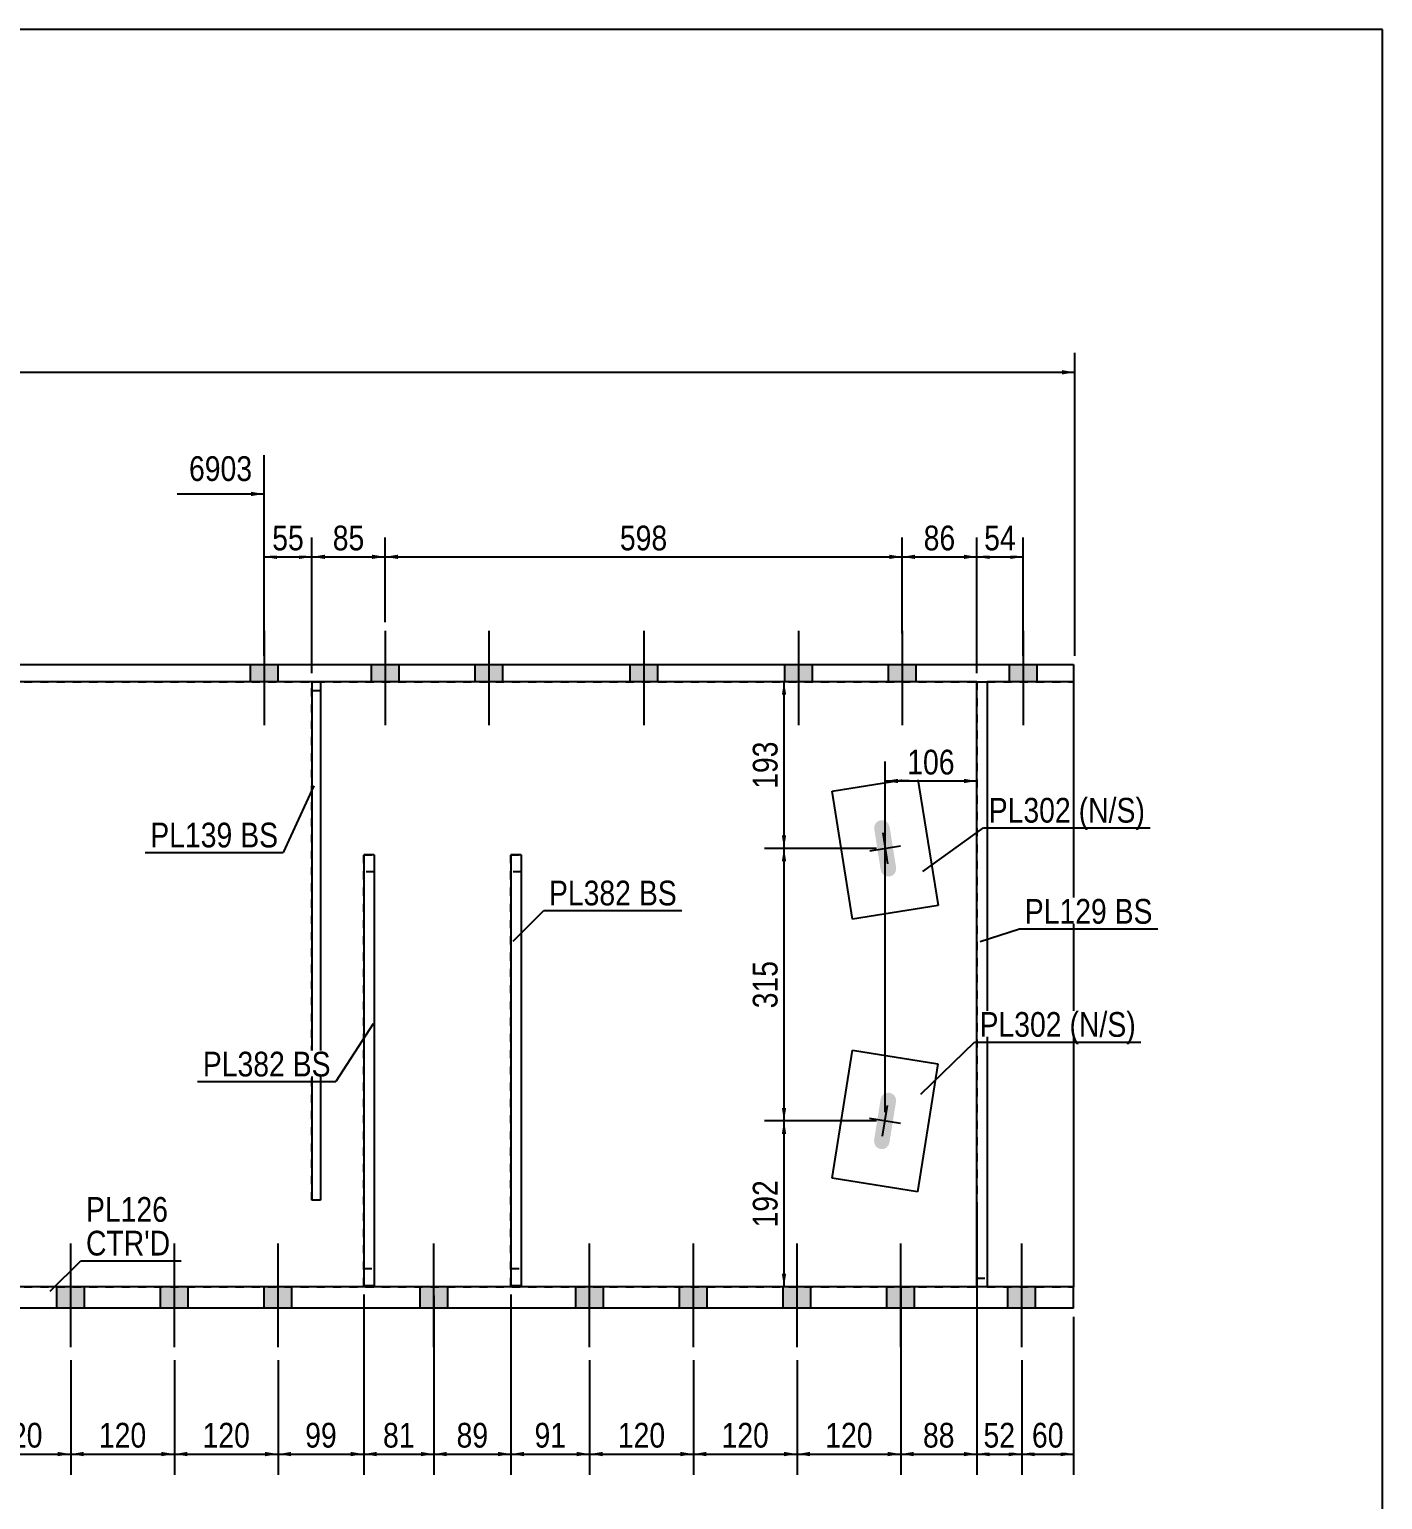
# Model space of a CAD drawing. Header units: millimetres. Extents: x -346 to 66, y -142 to 146.
# Drawn here: x -90.2 to 66.3, y -24.6 to 145.5 of the extents above; entities that cross this region are included whole.
import ezdxf

# ---------------------------------------------------------------- set-up
doc = ezdxf.new("R2010")
doc.units = ezdxf.units.MM
doc.linetypes.add('DXK_LINE_DOT1', pattern=[1.8814, 0.9407, -0.9407])
doc.styles.add('Arial Narrow', font='ARIALN.TTF', dxfattribs={"height": 0.2})

# ---------------------------------------------------------------- blocks, each defined once
blk = doc.blocks.new('Unknown-622253634-1209')
at = {"color": 5, "linetype": 'Continuous'}
for p, q in [((66.33, 145.51), (-343.67, 145.51)), ((66.33, -141.49), (66.33, 145.51))]:
    blk.add_line(p, q, dxfattribs=at)
blk = doc.blocks.new('Bolt-622253634-1263 - 1230')
at = {"linetype": 'Continuous'}
for points in [[(-109.87, 0), (-113.07, 0), (-113.07, -2.5), (-109.87, -2.5)], [(-109.87, 0), (-113.07, 0), (-113.07, -2.5), (-109.87, -2.5)], [(-109.87, 0), (-113.07, 0), (-113.07, -2.5), (-109.87, -2.5)], [(-109.87, 0), (-113.07, 0), (-113.07, -2.5), (-109.87, -2.5)], [(-95.87, 0), (-99.07, 0), (-99.07, -2.5), (-95.87, -2.5)], [(-95.87, 0), (-99.07, 0), (-99.07, -2.5), (-95.87, -2.5)], [(-95.87, 0), (-99.07, 0), (-99.07, -2.5), (-95.87, -2.5)], [(-95.87, 0), (-99.07, 0), (-99.07, -2.5), (-95.87, -2.5)], [(-83.87, 0), (-87.07, 0), (-87.07, -2.5), (-83.87, -2.5)], [(-83.87, 0), (-87.07, 0), (-87.07, -2.5), (-83.87, -2.5)], [(-83.87, 0), (-87.07, 0), (-87.07, -2.5), (-83.87, -2.5)], [(-83.87, 0), (-87.07, 0), (-87.07, -2.5), (-83.87, -2.5)], [(-71.87, 0), (-75.07, 0), (-75.07, -2.5), (-71.87, -2.5)], [(-71.87, 0), (-75.07, 0), (-75.07, -2.5), (-71.87, -2.5)], [(-71.87, 0), (-75.07, 0), (-75.07, -2.5), (-71.87, -2.5)], [(-71.87, 0), (-75.07, 0), (-75.07, -2.5), (-71.87, -2.5)], [(-59.87, 0), (-63.07, 0), (-63.07, -2.5), (-59.87, -2.5)], [(-59.87, 0), (-63.07, 0), (-63.07, -2.5), (-59.87, -2.5)], [(-59.87, 0), (-63.07, 0), (-63.07, -2.5), (-59.87, -2.5)], [(-59.87, 0), (-63.07, 0), (-63.07, -2.5), (-59.87, -2.5)], [(-41.84, 0), (-45.04, 0), (-45.04, -2.5), (-41.84, -2.5)], [(-41.84, 0), (-45.04, 0), (-45.04, -2.5), (-41.84, -2.5)], [(-41.84, 0), (-45.04, 0), (-45.04, -2.5), (-41.84, -2.5)], [(-41.84, 0), (-45.04, 0), (-45.04, -2.5), (-41.84, -2.5)], [(-23.82, 0), (-27.02, 0), (-27.02, -2.5), (-23.82, -2.5)], [(-23.82, 0), (-27.02, 0), (-27.02, -2.5), (-23.82, -2.5)], [(-23.82, 0), (-27.02, 0), (-27.02, -2.5), (-23.82, -2.5)], [(-23.82, 0), (-27.02, 0), (-27.02, -2.5), (-23.82, -2.5)], [(-11.82, 0), (-15.02, 0), (-15.02, -2.5), (-11.82, -2.5)], [(-11.82, 0), (-15.02, 0), (-15.02, -2.5), (-11.82, -2.5)], [(-11.82, 0), (-15.02, 0), (-15.02, -2.5), (-11.82, -2.5)], [(-11.82, 0), (-15.02, 0), (-15.02, -2.5), (-11.82, -2.5)], [(0.18, 0), (-3.02, 0), (-3.02, -2.5), (0.18, -2.5)], [(0.18, 0), (-3.02, 0), (-3.02, -2.5), (0.18, -2.5)], [(0.18, 0), (-3.02, 0), (-3.02, -2.5), (0.18, -2.5)], [(0.18, 0), (-3.02, 0), (-3.02, -2.5), (0.18, -2.5)], [(12.18, 0), (8.98, 0), (8.98, -2.5), (12.18, -2.5)], [(12.18, 0), (8.98, 0), (8.98, -2.5), (12.18, -2.5)], [(12.18, 0), (8.98, 0), (8.98, -2.5), (12.18, -2.5)], [(12.18, 0), (8.98, 0), (8.98, -2.5), (12.18, -2.5)], [(26.18, 0), (22.98, 0), (22.98, -2.5), (26.18, -2.5)], [(26.18, 0), (22.98, 0), (22.98, -2.5), (26.18, -2.5)], [(26.18, 0), (22.98, 0), (22.98, -2.5), (26.18, -2.5)], [(26.18, 0), (22.98, 0), (22.98, -2.5), (26.18, -2.5)]]:
    blk.add_hatch(color=3, dxfattribs=at).paths.add_polyline_path(points)
at = {"color": 3, "linetype": 'Continuous'}
for p, q in [((-111.47, -6.98), (-111.47, 5)), ((-111.47, -6.98), (-111.47, 5)), ((-111.47, -6.98), (-111.47, 5)), ((-111.47, -6.98), (-111.47, 5)), ((-97.47, -6.98), (-97.47, 5)), ((-97.47, -6.98), (-97.47, 5)), ((-97.47, -6.98), (-97.47, 5)), ((-97.47, -6.98), (-97.47, 5)), ((-85.47, -6.98), (-85.47, 5)), ((-85.47, -6.98), (-85.47, 5)), ((-85.47, -6.98), (-85.47, 5)), ((-85.47, -6.98), (-85.47, 5)), ((-73.47, -6.98), (-73.47, 5)), ((-73.47, -6.98), (-73.47, 5)), ((-73.47, -6.98), (-73.47, 5)), ((-73.47, -6.98), (-73.47, 5)), ((-61.47, -6.98), (-61.47, 5)), ((-61.47, -6.98), (-61.47, 5)), ((-61.47, -6.98), (-61.47, 5)), ((-61.47, -6.98), (-61.47, 5)), ((-43.44, -6.98), (-43.44, 5)), ((-43.44, -6.98), (-43.44, 5)), ((-43.44, -6.98), (-43.44, 5)), ((-43.44, -6.98), (-43.44, 5)), ((-25.42, -6.98), (-25.42, 5)), ((-25.42, -6.98), (-25.42, 5)), ((-25.42, -6.98), (-25.42, 5)), ((-25.42, -6.98), (-25.42, 5)), ((-13.42, -6.98), (-13.42, 5)), ((-13.42, -6.98), (-13.42, 5)), ((-13.42, -6.98), (-13.42, 5)), ((-13.42, -6.98), (-13.42, 5)), ((-1.42, -6.98), (-1.42, 5)), ((-1.42, -6.98), (-1.42, 5)), ((-1.42, -6.98), (-1.42, 5)), ((-1.42, -6.98), (-1.42, 5)), ((10.58, -6.98), (10.58, 5)), ((10.58, -6.98), (10.58, 5)), ((10.58, -6.98), (10.58, 5)), ((10.58, -6.98), (10.58, 5)), ((24.58, -6.98), (24.58, 5)), ((24.58, -6.98), (24.58, 5)), ((24.58, -6.98), (24.58, 5)), ((24.58, -6.98), (24.58, 5)), ((-113.07, -2.5), (-113.07, 0)), ((-113.07, -2.5), (-113.07, 0)), ((-113.07, -2.5), (-113.07, 0)), ((-113.07, -2.5), (-113.07, 0)), ((-109.87, -2.5), (-109.87, 0)), ((-109.87, -2.5), (-109.87, 0)), ((-109.87, -2.5), (-109.87, 0)), ((-109.87, -2.5), (-109.87, 0)), ((-99.07, -2.5), (-99.07, 0)), ((-99.07, -2.5), (-99.07, 0)), ((-99.07, -2.5), (-99.07, 0)), ((-99.07, -2.5), (-99.07, 0)), ((-95.87, -2.5), (-95.87, 0)), ((-95.87, -2.5), (-95.87, 0)), ((-95.87, -2.5), (-95.87, 0)), ((-95.87, -2.5), (-95.87, 0)), ((-87.07, -2.5), (-87.07, 0)), ((-87.07, -2.5), (-87.07, 0)), ((-87.07, -2.5), (-87.07, 0)), ((-87.07, -2.5), (-87.07, 0)), ((-83.87, -2.5), (-83.87, 0)), ((-83.87, -2.5), (-83.87, 0)), ((-83.87, -2.5), (-83.87, 0)), ((-83.87, -2.5), (-83.87, 0)), ((-75.07, -2.5), (-75.07, 0)), ((-75.07, -2.5), (-75.07, 0)), ((-75.07, -2.5), (-75.07, 0)), ((-75.07, -2.5), (-75.07, 0)), ((-71.87, -2.5), (-71.87, 0)), ((-71.87, -2.5), (-71.87, 0)), ((-71.87, -2.5), (-71.87, 0)), ((-71.87, -2.5), (-71.87, 0)), ((-63.07, -2.5), (-63.07, 0)), ((-63.07, -2.5), (-63.07, 0)), ((-63.07, -2.5), (-63.07, 0)), ((-63.07, -2.5), (-63.07, 0)), ((-59.87, -2.5), (-59.87, 0)), ((-59.87, -2.5), (-59.87, 0)), ((-59.87, -2.5), (-59.87, 0)), ((-59.87, -2.5), (-59.87, 0)), ((-45.04, -2.5), (-45.04, 0)), ((-45.04, -2.5), (-45.04, 0)), ((-45.04, -2.5), (-45.04, 0)), ((-45.04, -2.5), (-45.04, 0)), ((-41.84, -2.5), (-41.84, 0)), ((-41.84, -2.5), (-41.84, 0)), ((-41.84, -2.5), (-41.84, 0)), ((-41.84, -2.5), (-41.84, 0)), ((-27.02, -2.5), (-27.02, 0)), ((-27.02, -2.5), (-27.02, 0)), ((-27.02, -2.5), (-27.02, 0)), ((-27.02, -2.5), (-27.02, 0)), ((-23.82, -2.5), (-23.82, 0)), ((-23.82, -2.5), (-23.82, 0)), ((-23.82, -2.5), (-23.82, 0)), ((-23.82, -2.5), (-23.82, 0)), ((-15.02, -2.5), (-15.02, 0)), ((-15.02, -2.5), (-15.02, 0)), ((-15.02, -2.5), (-15.02, 0)), ((-15.02, -2.5), (-15.02, 0)), ((-11.82, -2.5), (-11.82, 0)), ((-11.82, -2.5), (-11.82, 0)), ((-11.82, -2.5), (-11.82, 0)), ((-11.82, -2.5), (-11.82, 0)), ((-3.02, -2.5), (-3.02, 0)), ((-3.02, -2.5), (-3.02, 0)), ((-3.02, -2.5), (-3.02, 0)), ((-3.02, -2.5), (-3.02, 0)), ((0.18, -2.5), (0.18, 0)), ((0.18, -2.5), (0.18, 0)), ((0.18, -2.5), (0.18, 0)), ((0.18, -2.5), (0.18, 0)), ((8.98, -2.5), (8.98, 0)), ((8.98, -2.5), (8.98, 0)), ((8.98, -2.5), (8.98, 0)), ((8.98, -2.5), (8.98, 0)), ((12.18, -2.5), (12.18, 0)), ((12.18, -2.5), (12.18, 0)), ((12.18, -2.5), (12.18, 0)), ((12.18, -2.5), (12.18, 0)), ((22.98, -2.5), (22.98, 0)), ((22.98, -2.5), (22.98, 0)), ((22.98, -2.5), (22.98, 0)), ((22.98, -2.5), (22.98, 0)), ((26.18, -2.5), (26.18, 0)), ((26.18, -2.5), (26.18, 0)), ((26.18, -2.5), (26.18, 0)), ((26.18, -2.5), (26.18, 0))]:
    blk.add_line(p, q, dxfattribs=at)
blk = doc.blocks.new('Part-622253634-1255 - 1230')
at = {"color": 2, "linetype": 'Continuous'}
for p, q in [((2.66, 57.35), (12.53, 58.92)), ((12.53, 58.92), (14.89, 44.11)), ((5.01, 42.54), (2.66, 57.35)), ((14.89, 44.11), (5.01, 42.54))]:
    blk.add_line(p, q, dxfattribs=at)
blk = doc.blocks.new('Bolt-622253634-1264 - 1230')
at = {"linetype": 'Continuous'}
blk.add_hatch(color=3, dxfattribs=at).paths.add_polyline_path([(8.62, 47.63), (8.94, 47.49), (9.29, 47.47), (9.62, 47.59), (9.88, 47.83), (10.03, 48.15), (10.04, 48.5), (9.29, 53.24), (9.16, 53.57), (8.93, 53.83), (8.61, 53.98), (8.26, 53.99), (7.93, 53.87), (7.67, 53.63), (7.52, 53.31), (7.51, 52.96), (8.26, 48.22), (8.38, 47.89)])
at = {"color": 3, "linetype": 'Continuous'}
for p, q in [((8.49, 52.51), (9.06, 48.95)), ((7, 50.45), (10.55, 51.01))]:
    blk.add_line(p, q, dxfattribs=at)
blk = doc.blocks.new('Part-622253634-5383 - 1230')
at = {"color": 7, "linetype": 'DXK_LINE_DOT1'}
for p, q in [((-51.56, 0.1), (-51.56, 50)), ((-51.56, 50), (-50.36, 50)), ((-50.36, 50), (-50.36, 0.1)), ((-50.36, 48), (-51.56, 48)), ((-51.56, 2.1), (-50.36, 2.1)), ((-50.36, 0.1), (-51.56, 0.1))]:
    blk.add_line(p, q, dxfattribs=at)
blk = doc.blocks.new('Part-622253634-1260 - 1230')
at = {"color": 2, "linetype": 'Continuous'}
for p, q in [((2.64, 12.56), (5, 27.38)), ((5, 27.38), (14.88, 25.81)), ((14.88, 25.81), (12.52, 10.99)), ((12.52, 10.99), (2.64, 12.56))]:
    blk.add_line(p, q, dxfattribs=at)
blk = doc.blocks.new('Bolt-622253634-1265 - 1230')
at = {"linetype": 'Continuous'}
blk.add_hatch(color=3, dxfattribs=at).paths.add_polyline_path([(9.87, 22.09), (9.61, 22.32), (9.28, 22.45), (8.93, 22.43), (8.61, 22.29), (8.37, 22.03), (8.25, 21.7), (7.49, 16.96), (7.51, 16.61), (7.66, 16.29), (7.91, 16.05), (8.24, 15.93), (8.59, 15.94), (8.91, 16.09), (9.15, 16.35), (9.27, 16.68), (10.03, 21.42), (10.01, 21.77)])
at = {"color": 3, "linetype": 'Continuous'}
for p, q in [((8.48, 17.41), (9.04, 20.96)), ((10.54, 18.9), (6.98, 19.47))]:
    blk.add_line(p, q, dxfattribs=at)
blk = doc.blocks.new('Part-622253634-1526 - 1230')
at = {"color": 2, "linetype": 'Continuous'}
for p, q in [((30.58, 0), (-117.48, 0)), ((-117.48, -2.5), (-117.48, 0)), ((30.58, -2.5), (30.58, 0)), ((30.58, -2.5), (-117.48, -2.5))]:
    blk.add_line(p, q, dxfattribs=at)
blk = doc.blocks.new('Part-622253634-5387 - 1230')
at = {"color": 7, "linetype": 'DXK_LINE_DOT1'}
for p, q in [((-34.53, 0.1), (-34.53, 50)), ((-34.53, 50), (-33.33, 50)), ((-33.33, 50), (-33.33, 0.1)), ((-33.33, 48), (-34.53, 48)), ((-34.53, 2.1), (-33.33, 2.1)), ((-33.33, 0.1), (-34.53, 0.1))]:
    blk.add_line(p, q, dxfattribs=at)
blk = doc.blocks.new('Part-622253634-1390 - 1230')
at = {"color": 2, "linetype": 'Continuous'}
for p, q in [((-57.56, 70), (-57.56, 10)), ((-57.56, 70), (-56.56, 70)), ((-56.56, 70), (-56.56, 10)), ((-56.56, 10), (-57.56, 10))]:
    blk.add_line(p, q, dxfattribs=at)
at = {"color": 7, "linetype": 'DXK_LINE_DOT1'}
blk.add_line((-57.56, 69), (-56.56, 69), dxfattribs=at)
blk = doc.blocks.new('Part-622253634-1413 - 1230')
at = {"color": 7, "linetype": 'DXK_LINE_DOT1'}
for p, q in [((-57.56, 10), (-57.56, 70)), ((-57.56, 70), (-56.56, 70)), ((-56.56, 70), (-56.56, 10)), ((-56.56, 10), (-57.56, 10))]:
    blk.add_line(p, q, dxfattribs=at)
blk = doc.blocks.new('Part-622253634-5385 - 1230')
at = {"color": 2, "linetype": 'Continuous'}
for p, q in [((-51.56, 50), (-51.56, 0.1)), ((-50.36, 50), (-51.56, 50)), ((-50.36, 50), (-50.36, 0.1)), ((-50.36, 0.1), (-51.56, 0.1))]:
    blk.add_line(p, q, dxfattribs=at)
blk = doc.blocks.new('Part-622253634-1470 - 1230')
at = {"color": 7, "linetype": 'DXK_LINE_DOT1'}
for p, q in [((19.38, 70), (19.38, 0)), ((19.38, 70), (20.58, 70)), ((20.58, 70), (20.58, 0)), ((19.38, 1), (20.58, 1)), ((20.58, 0), (19.38, 0))]:
    blk.add_line(p, q, dxfattribs=at)
blk = doc.blocks.new('Part-622253634-1497 - 1230')
at = {"color": 2, "linetype": 'Continuous'}
for p, q in [((19.38, 0), (19.38, 70)), ((19.38, 70), (20.58, 70)), ((20.58, 70), (20.58, 0)), ((20.58, 0), (19.38, 0))]:
    blk.add_line(p, q, dxfattribs=at)
blk = doc.blocks.new('Part-622253634-5389 - 1230')
at = {"color": 2, "linetype": 'Continuous'}
for p, q in [((-34.53, 50), (-34.53, 0.1)), ((-33.33, 50), (-34.53, 50)), ((-33.33, 50), (-33.33, 0.1)), ((-33.33, 0.1), (-34.53, 0.1))]:
    blk.add_line(p, q, dxfattribs=at)
blk = doc.blocks.new('Part-622253634-1592 - 1230')
at = {"color": 2, "linetype": 'Continuous'}
for p, q in [((-154.4, 70), (-154.4, 0)), ((30.58, 70), (30.58, 0))]:
    blk.add_line(p, q, dxfattribs=at)
at = {"color": 7, "linetype": 'DXK_LINE_DOT1'}
for p, q in [((-154.4, 70), (-103.34, 70)), ((-102.14, 70), (19.38, 70)), ((20.58, 70), (30.58, 70)), ((-154.4, 0), (-103.34, 0)), ((-102.14, 0), (19.38, 0)), ((20.58, 0), (30.58, 0))]:
    blk.add_line(p, q, dxfattribs=at)
blk = doc.blocks.new('Part-622253634-1614 - 1230')
at = {"color": 2, "linetype": 'Continuous'}
for p, q in [((-184.4, 72), (-184.4, 70)), ((-184.4, 72), (30.58, 72)), ((30.58, 72), (30.58, 70)), ((-103.34, 70), (-184.4, 70)), ((19.38, 70), (-102.14, 70)), ((30.58, 70), (20.58, 70))]:
    blk.add_line(p, q, dxfattribs=at)
blk = doc.blocks.new('Bolt-622253634-5391 - 1230')
at = {"linetype": 'Continuous'}
for points in [[(-61.49, 72), (-64.69, 72), (-64.69, 70), (-61.49, 70)], [(-61.49, 72), (-64.69, 72), (-64.69, 70), (-61.49, 70)], [(-47.49, 72), (-50.69, 72), (-50.69, 70), (-47.49, 70)], [(-47.49, 72), (-50.69, 72), (-50.69, 70), (-47.49, 70)], [(-35.49, 72), (-38.69, 72), (-38.69, 70), (-35.49, 70)], [(-35.49, 72), (-38.69, 72), (-38.69, 70), (-35.49, 70)], [(-17.57, 72), (-20.77, 72), (-20.77, 70), (-17.57, 70)], [(-17.57, 72), (-20.77, 72), (-20.77, 70), (-17.57, 70)], [(0.34, 72), (-2.86, 72), (-2.86, 70), (0.34, 70)], [(0.34, 72), (-2.86, 72), (-2.86, 70), (0.34, 70)], [(12.34, 72), (9.14, 72), (9.14, 70), (12.34, 70)], [(12.34, 72), (9.14, 72), (9.14, 70), (12.34, 70)], [(26.34, 72), (23.14, 72), (23.14, 70), (26.34, 70)], [(26.34, 72), (23.14, 72), (23.14, 70), (26.34, 70)]]:
    blk.add_hatch(color=3, dxfattribs=at).paths.add_polyline_path(points)
at = {"color": 3, "linetype": 'Continuous'}
for p, q in [((-63.09, 75.9), (-63.09, 65)), ((-63.09, 75.9), (-63.09, 65)), ((-49.09, 75.9), (-49.09, 65)), ((-49.09, 75.9), (-49.09, 65)), ((-37.09, 75.9), (-37.09, 65)), ((-37.09, 75.9), (-37.09, 65)), ((-19.17, 75.9), (-19.17, 65)), ((-19.17, 75.9), (-19.17, 65)), ((-1.26, 75.9), (-1.26, 65)), ((-1.26, 75.9), (-1.26, 65)), ((10.74, 75.9), (10.74, 65)), ((10.74, 75.9), (10.74, 65)), ((24.74, 75.9), (24.74, 65)), ((24.74, 75.9), (24.74, 65)), ((-64.69, 72), (-64.69, 70)), ((-64.69, 72), (-64.69, 70)), ((-61.49, 72), (-61.49, 70)), ((-61.49, 72), (-61.49, 70)), ((-50.69, 72), (-50.69, 70)), ((-50.69, 72), (-50.69, 70)), ((-47.49, 72), (-47.49, 70)), ((-47.49, 72), (-47.49, 70)), ((-38.69, 72), (-38.69, 70)), ((-38.69, 72), (-38.69, 70)), ((-35.49, 72), (-35.49, 70)), ((-35.49, 72), (-35.49, 70)), ((-20.77, 72), (-20.77, 70)), ((-20.77, 72), (-20.77, 70)), ((-17.57, 72), (-17.57, 70)), ((-17.57, 72), (-17.57, 70)), ((-2.86, 72), (-2.86, 70)), ((-2.86, 72), (-2.86, 70)), ((0.34, 72), (0.34, 70)), ((0.34, 72), (0.34, 70)), ((9.14, 72), (9.14, 70)), ((9.14, 72), (9.14, 70)), ((12.34, 72), (12.34, 70)), ((12.34, 72), (12.34, 70)), ((23.14, 72), (23.14, 70)), ((23.14, 72), (23.14, 70)), ((26.34, 72), (26.34, 70)), ((26.34, 72), (26.34, 70))]:
    blk.add_line(p, q, dxfattribs=at)
blk = doc.blocks.new('StraightDimension-622253634-1655 - 1230')
at = {"linetype": 'Continuous'}
for points in [[(10.26, 58.28), (8.76, 58.53), (10.26, 58.78)], [(17.88, 58.78), (19.38, 58.53), (17.88, 58.28)]]:
    blk.add_hatch(color=7, dxfattribs=at).paths.add_polyline_path(points)
at = {"color": 7, "linetype": 'Continuous'}
for p, q in [((8.76, 20.19), (8.76, 60.78)), ((19.38, 18.46), (19.38, 60.78)), ((8.76, 58.53), (19.38, 58.53))]:
    blk.add_line(p, q, dxfattribs=at)
at = {"color": 0}
blk.add_wipeout([(17.41, 58.68), (17.41, 62.88), (10.73, 62.88), (10.73, 58.68)], dxfattribs=at)
at = {"color": 3, "style": 'Arial Narrow'}
blk.add_text('106', height=2.863, dxfattribs=at).set_placement((11.33, 59.28))
blk = doc.blocks.new('StraightDimension-622253634-1720 - 1230')
at = {"linetype": 'Continuous'}
for points in [[(-3.18, 49.23), (-2.93, 50.73), (-2.68, 49.23)], [(-2.68, 20.69), (-2.93, 19.19), (-3.18, 20.69)]]:
    blk.add_hatch(color=7, dxfattribs=at).paths.add_polyline_path(points)
at = {"color": 7, "linetype": 'Continuous'}
for p, q in [((7.77, 50.73), (-5.18, 50.73)), ((-2.93, 19.19), (-2.93, 50.73)), ((7.76, 19.19), (-5.18, 19.19))]:
    blk.add_line(p, q, dxfattribs=at)
at = {"color": 0}
blk.add_wipeout([(-3.08, 38.3), (-7.28, 38.3), (-7.28, 31.62), (-3.08, 31.62)], dxfattribs=at)
at = {"color": 3, "style": 'Arial Narrow'}
blk.add_text('315', height=2.863, rotation=90.0002, dxfattribs=at).set_placement((-3.68, 32.22))
blk = doc.blocks.new('StraightDimension-622253634-1697 - 1230')
at = {"linetype": 'Continuous'}
for points in [[(-3.18, 17.69), (-2.93, 19.19), (-2.68, 17.69)], [(-2.68, 1.5), (-2.93, 0), (-3.18, 1.5)]]:
    blk.add_hatch(color=7, dxfattribs=at).paths.add_polyline_path(points)
at = {"color": 7, "linetype": 'Continuous'}
for p, q in [((7.76, 19.19), (-5.18, 19.19)), ((-2.93, 0), (-2.93, 19.19)), ((9.33, 0), (-5.18, 0))]:
    blk.add_line(p, q, dxfattribs=at)
at = {"color": 0}
blk.add_wipeout([(-3.08, 12.94), (-7.28, 12.94), (-7.28, 6.25), (-3.08, 6.25)], dxfattribs=at)
at = {"color": 3, "style": 'Arial Narrow'}
blk.add_text('192', height=2.863, rotation=90.0002, dxfattribs=at).set_placement((-3.68, 6.85))
blk = doc.blocks.new('StraightDimension-622253634-5892 - 1230')
at = {"linetype": 'Continuous'}
for points in [[(-56.06, 84.22), (-57.56, 84.47), (-56.06, 84.72)], [(-50.59, 84.72), (-49.09, 84.47), (-50.59, 84.22)]]:
    blk.add_hatch(color=7, dxfattribs=at).paths.add_polyline_path(points)
at = {"color": 7, "linetype": 'Continuous'}
for p, q in [((-57.56, 71), (-57.56, 86.72)), ((-49.09, 76.9), (-49.09, 86.72)), ((-57.56, 84.47), (-49.09, 84.47))]:
    blk.add_line(p, q, dxfattribs=at)
at = {"color": 0}
blk.add_wipeout([(-50.9, 84.62), (-50.9, 88.82), (-55.75, 88.82), (-55.75, 84.62)], dxfattribs=at)
at = {"color": 3, "style": 'Arial Narrow'}
blk.add_text('85', height=2.863, dxfattribs=at).set_placement((-55.15, 85.22))
blk = doc.blocks.new('StraightDimension-622253634-1747 - 1230')
at = {"linetype": 'Continuous'}
for points in [[(-3.18, 68.5), (-2.93, 70), (-2.68, 68.5)], [(-2.68, 52.23), (-2.93, 50.73), (-3.18, 52.23)]]:
    blk.add_hatch(color=7, dxfattribs=at).paths.add_polyline_path(points)
at = {"color": 7, "linetype": 'Continuous'}
for p, q in [((-3.47, 70), (-5.18, 70)), ((-2.93, 50.73), (-2.93, 70)), ((7.77, 50.73), (-5.18, 50.73))]:
    blk.add_line(p, q, dxfattribs=at)
at = {"color": 0}
blk.add_wipeout([(-3.08, 63.71), (-7.28, 63.71), (-7.28, 57.02), (-3.08, 57.02)], dxfattribs=at)
at = {"color": 3, "style": 'Arial Narrow'}
blk.add_text('193', height=2.863, rotation=90.0002, dxfattribs=at).set_placement((-3.68, 57.62))
blk = doc.blocks.new('StraightDimension-622253634-1864 - 1230')
at = {"linetype": 'Continuous'}
blk.add_hatch(color=7, dxfattribs=at).paths.add_polyline_path([(29.24, 106.08), (30.74, 105.83), (29.24, 105.58)])
at = {"color": 7, "linetype": 'Continuous'}
for p, q in [((30.74, 73), (30.74, 108.08)), ((-301.5, 105.83), (30.74, 105.83))]:
    blk.add_line(p, q, dxfattribs=at)
blk = doc.blocks.new('StraightDimension-622253634-5889 - 1230')
at = {"linetype": 'Continuous'}
for points in [[(20.88, 84.22), (19.38, 84.47), (20.88, 84.72)], [(23.24, 84.72), (24.74, 84.47), (23.24, 84.22)]]:
    blk.add_hatch(color=7, dxfattribs=at).paths.add_polyline_path(points)
at = {"color": 7, "linetype": 'Continuous'}
for p, q in [((19.38, 71), (19.38, 86.72)), ((24.74, 73), (24.74, 86.72)), ((19.38, 84.47), (24.74, 84.47))]:
    blk.add_line(p, q, dxfattribs=at)
at = {"color": 0}
blk.add_wipeout([(24.49, 84.62), (24.49, 88.82), (19.63, 88.82), (19.63, 84.62)], dxfattribs=at)
at = {"color": 3, "style": 'Arial Narrow'}
blk.add_text('54', height=2.863, dxfattribs=at).set_placement((20.23, 85.22))
blk = doc.blocks.new('StraightDimension-622253634-5890 - 1230')
at = {"linetype": 'Continuous'}
for points in [[(12.24, 84.22), (10.74, 84.47), (12.24, 84.72)], [(17.88, 84.72), (19.38, 84.47), (17.88, 84.22)]]:
    blk.add_hatch(color=7, dxfattribs=at).paths.add_polyline_path(points)
at = {"color": 7, "linetype": 'Continuous'}
for p, q in [((10.74, 75.6), (10.74, 86.72)), ((19.38, 71), (19.38, 86.72)), ((10.74, 84.47), (19.38, 84.47))]:
    blk.add_line(p, q, dxfattribs=at)
at = {"color": 0}
blk.add_wipeout([(17.49, 84.62), (17.49, 88.82), (12.63, 88.82), (12.63, 84.62)], dxfattribs=at)
at = {"color": 3, "style": 'Arial Narrow'}
blk.add_text('86', height=2.863, dxfattribs=at).set_placement((13.23, 85.22))
blk = doc.blocks.new('StraightDimension-622253634-5891 - 1230')
at = {"linetype": 'Continuous'}
for points in [[(-47.59, 84.22), (-49.09, 84.47), (-47.59, 84.72)], [(9.24, 84.72), (10.74, 84.47), (9.24, 84.22)]]:
    blk.add_hatch(color=7, dxfattribs=at).paths.add_polyline_path(points)
at = {"color": 7, "linetype": 'Continuous'}
for p, q in [((-49.09, 76.9), (-49.09, 86.72)), ((10.74, 75.6), (10.74, 86.72)), ((-49.09, 84.47), (10.74, 84.47))]:
    blk.add_line(p, q, dxfattribs=at)
at = {"color": 0}
blk.add_wipeout([(-15.83, 84.62), (-15.83, 88.82), (-22.52, 88.82), (-22.52, 84.62)], dxfattribs=at)
at = {"color": 3, "style": 'Arial Narrow'}
blk.add_text('598', height=2.863, dxfattribs=at).set_placement((-21.92, 85.22))
blk = doc.blocks.new('StraightDimension-622253634-5893 - 1230')
at = {"linetype": 'Continuous'}
for points in [[(-61.59, 84.22), (-63.09, 84.47), (-61.59, 84.72)], [(-59.06, 84.72), (-57.56, 84.47), (-59.06, 84.22)]]:
    blk.add_hatch(color=7, dxfattribs=at).paths.add_polyline_path(points)
at = {"color": 7, "linetype": 'Continuous'}
for p, q in [((-63.09, 77.5), (-63.09, 86.72)), ((-57.56, 71), (-57.56, 86.72)), ((-63.09, 84.47), (-57.56, 84.47))]:
    blk.add_line(p, q, dxfattribs=at)
at = {"color": 0}
blk.add_wipeout([(-57.9, 84.62), (-57.9, 88.82), (-62.75, 88.82), (-62.75, 84.62)], dxfattribs=at)
at = {"color": 3, "style": 'Arial Narrow'}
blk.add_text('55', height=2.863, dxfattribs=at).set_placement((-62.15, 85.22))
blk = doc.blocks.new('StraightDimension-622253634-6793 - 1230')
at = {"linetype": 'Continuous'}
blk.add_hatch(color=7, dxfattribs=at).paths.add_polyline_path([(-64.59, 92), (-63.09, 91.75), (-64.59, 91.5)])
at = {"color": 7, "linetype": 'Continuous'}
for p, q in [((-63.09, 73), (-63.09, 96.25)), ((-73.15, 91.75), (-63.09, 91.75))]:
    blk.add_line(p, q, dxfattribs=at)
at = {"color": 0}
blk.add_wipeout([(-63.86, 92.65), (-63.86, 96.85), (-72.38, 96.85), (-72.38, 92.65)], dxfattribs=at)
at = {"color": 3, "style": 'Arial Narrow'}
blk.add_text('6903', height=2.863, dxfattribs=at).set_placement((-71.78, 93.25))
blk = doc.blocks.new('StraightDimension-622253634-8117 - 1230')
at = {"linetype": 'Continuous'}
for points in [[(26.08, -19.62), (24.58, -19.37), (26.08, -19.12)], [(29.08, -19.12), (30.58, -19.37), (29.08, -19.62)]]:
    blk.add_hatch(color=7, dxfattribs=at).paths.add_polyline_path(points)
at = {"color": 7, "linetype": 'Continuous'}
for p, q in [((30.58, -3.5), (30.58, -21.77)), ((24.58, -8.5), (24.58, -21.77)), ((24.58, -19.37), (30.58, -19.37))]:
    blk.add_line(p, q, dxfattribs=at)
at = {"color": 0}
blk.add_wipeout([(30.01, -19.22), (30.01, -15.02), (25.16, -15.02), (25.16, -19.22)], dxfattribs=at)
at = {"color": 3, "style": 'Arial Narrow'}
blk.add_text('60', height=2.863, dxfattribs=at).set_placement((25.76, -18.62))
blk = doc.blocks.new('StraightDimension-622253634-8118 - 1230')
at = {"linetype": 'Continuous'}
for points in [[(20.88, -19.62), (19.38, -19.37), (20.88, -19.12)], [(23.08, -19.12), (24.58, -19.37), (23.08, -19.62)]]:
    blk.add_hatch(color=7, dxfattribs=at).paths.add_polyline_path(points)
at = {"color": 7, "linetype": 'Continuous'}
for p, q in [((19.38, 9), (19.38, -21.77)), ((24.58, -8.5), (24.58, -21.77)), ((19.38, -19.37), (24.58, -19.37))]:
    blk.add_line(p, q, dxfattribs=at)
at = {"color": 0}
blk.add_wipeout([(24.41, -19.22), (24.41, -15.02), (19.55, -15.02), (19.55, -19.22)], dxfattribs=at)
at = {"color": 3, "style": 'Arial Narrow'}
blk.add_text('52', height=2.863, dxfattribs=at).set_placement((20.15, -18.62))
blk = doc.blocks.new('StraightDimension-622253634-8119 - 1230')
at = {"linetype": 'Continuous'}
for points in [[(12.08, -19.62), (10.58, -19.37), (12.08, -19.12)], [(17.88, -19.12), (19.38, -19.37), (17.88, -19.62)]]:
    blk.add_hatch(color=7, dxfattribs=at).paths.add_polyline_path(points)
at = {"color": 7, "linetype": 'Continuous'}
for p, q in [((19.38, 9), (19.38, -21.77)), ((10.58, 0.02), (10.58, -21.77)), ((10.58, -19.37), (19.38, -19.37))]:
    blk.add_line(p, q, dxfattribs=at)
at = {"color": 0}
blk.add_wipeout([(17.41, -19.22), (17.41, -15.02), (12.55, -15.02), (12.55, -19.22)], dxfattribs=at)
at = {"color": 3, "style": 'Arial Narrow'}
blk.add_text('88', height=2.863, dxfattribs=at).set_placement((13.15, -18.62))
blk = doc.blocks.new('StraightDimension-622253634-8120 - 1230')
at = {"linetype": 'Continuous'}
for points in [[(0.08, -19.62), (-1.42, -19.37), (0.08, -19.12)], [(9.08, -19.12), (10.58, -19.37), (9.08, -19.62)]]:
    blk.add_hatch(color=7, dxfattribs=at).paths.add_polyline_path(points)
at = {"color": 7, "linetype": 'Continuous'}
for p, q in [((10.58, 0.02), (10.58, -21.77)), ((-1.42, -8.5), (-1.42, -21.77)), ((-1.42, -19.37), (10.58, -19.37))]:
    blk.add_line(p, q, dxfattribs=at)
at = {"color": 0}
blk.add_wipeout([(7.93, -19.22), (7.93, -15.02), (1.24, -15.02), (1.24, -19.22)], dxfattribs=at)
at = {"color": 3, "style": 'Arial Narrow'}
blk.add_text('120', height=2.863, dxfattribs=at).set_placement((1.84, -18.62))
blk = doc.blocks.new('StraightDimension-622253634-8121 - 1230')
at = {"linetype": 'Continuous'}
for points in [[(-11.92, -19.62), (-13.42, -19.37), (-11.92, -19.12)], [(-2.92, -19.12), (-1.42, -19.37), (-2.92, -19.62)]]:
    blk.add_hatch(color=7, dxfattribs=at).paths.add_polyline_path(points)
at = {"color": 7, "linetype": 'Continuous'}
for p, q in [((-13.42, -8.5), (-13.42, -21.77)), ((-1.42, -8.5), (-1.42, -21.77)), ((-13.42, -19.37), (-1.42, -19.37))]:
    blk.add_line(p, q, dxfattribs=at)
at = {"color": 0}
blk.add_wipeout([(-4.07, -19.22), (-4.07, -15.02), (-10.76, -15.02), (-10.76, -19.22)], dxfattribs=at)
at = {"color": 3, "style": 'Arial Narrow'}
blk.add_text('120', height=2.863, dxfattribs=at).set_placement((-10.16, -18.62))
blk = doc.blocks.new('StraightDimension-622253634-8122 - 1230')
at = {"linetype": 'Continuous'}
for points in [[(-23.92, -19.62), (-25.42, -19.37), (-23.92, -19.12)], [(-14.92, -19.12), (-13.42, -19.37), (-14.92, -19.62)]]:
    blk.add_hatch(color=7, dxfattribs=at).paths.add_polyline_path(points)
at = {"color": 7, "linetype": 'Continuous'}
for p, q in [((-25.42, -8.5), (-25.42, -21.77)), ((-13.42, -8.5), (-13.42, -21.77)), ((-25.42, -19.37), (-13.42, -19.37))]:
    blk.add_line(p, q, dxfattribs=at)
at = {"color": 0}
blk.add_wipeout([(-16.07, -19.22), (-16.07, -15.02), (-22.76, -15.02), (-22.76, -19.22)], dxfattribs=at)
at = {"color": 3, "style": 'Arial Narrow'}
blk.add_text('120', height=2.863, dxfattribs=at).set_placement((-22.16, -18.62))
blk = doc.blocks.new('StraightDimension-622253634-8123 - 1230')
at = {"linetype": 'Continuous'}
for points in [[(-33.03, -19.62), (-34.53, -19.37), (-33.03, -19.12)], [(-26.92, -19.12), (-25.42, -19.37), (-26.92, -19.62)]]:
    blk.add_hatch(color=7, dxfattribs=at).paths.add_polyline_path(points)
at = {"color": 7, "linetype": 'Continuous'}
for p, q in [((-34.53, -0.9), (-34.53, -21.77)), ((-25.42, -8.5), (-25.42, -21.77)), ((-34.53, -19.37), (-25.42, -19.37))]:
    blk.add_line(p, q, dxfattribs=at)
at = {"color": 0}
blk.add_wipeout([(-27.55, -19.22), (-27.55, -15.02), (-32.4, -15.02), (-32.4, -19.22)], dxfattribs=at)
at = {"color": 3, "style": 'Arial Narrow'}
blk.add_text('91', height=2.863, dxfattribs=at).set_placement((-31.8, -18.62))
blk = doc.blocks.new('StraightDimension-622253634-8124 - 1230')
at = {"linetype": 'Continuous'}
for points in [[(-41.95, -19.62), (-43.45, -19.37), (-41.95, -19.12)], [(-36.03, -19.12), (-34.53, -19.37), (-36.03, -19.62)]]:
    blk.add_hatch(color=7, dxfattribs=at).paths.add_polyline_path(points)
at = {"color": 7, "linetype": 'Continuous'}
for p, q in [((-43.45, -1), (-43.45, -21.77)), ((-34.53, -0.9), (-34.53, -21.77)), ((-43.45, -19.37), (-34.53, -19.37))]:
    blk.add_line(p, q, dxfattribs=at)
at = {"color": 0}
blk.add_wipeout([(-36.56, -19.22), (-36.56, -15.02), (-41.42, -15.02), (-41.42, -19.22)], dxfattribs=at)
at = {"color": 3, "style": 'Arial Narrow'}
blk.add_text('89', height=2.863, dxfattribs=at).set_placement((-40.82, -18.62))
blk = doc.blocks.new('StraightDimension-622253634-8125 - 1230')
at = {"linetype": 'Continuous'}
for points in [[(-50.06, -19.62), (-51.56, -19.37), (-50.06, -19.12)], [(-44.95, -19.12), (-43.45, -19.37), (-44.95, -19.62)]]:
    blk.add_hatch(color=7, dxfattribs=at).paths.add_polyline_path(points)
at = {"color": 7, "linetype": 'Continuous'}
for p, q in [((-51.56, -0.9), (-51.56, -21.77)), ((-43.45, -1), (-43.45, -21.77)), ((-51.56, -19.37), (-43.45, -19.37))]:
    blk.add_line(p, q, dxfattribs=at)
at = {"color": 0}
blk.add_wipeout([(-45.08, -19.22), (-45.08, -15.02), (-49.93, -15.02), (-49.93, -19.22)], dxfattribs=at)
at = {"color": 3, "style": 'Arial Narrow'}
blk.add_text('81', height=2.863, dxfattribs=at).set_placement((-49.33, -18.62))
blk = doc.blocks.new('StraightDimension-622253634-8126 - 1230')
at = {"linetype": 'Continuous'}
for points in [[(-59.97, -19.62), (-61.47, -19.37), (-59.97, -19.12)], [(-53.06, -19.12), (-51.56, -19.37), (-53.06, -19.62)]]:
    blk.add_hatch(color=7, dxfattribs=at).paths.add_polyline_path(points)
at = {"color": 7, "linetype": 'Continuous'}
for p, q in [((-51.56, -0.9), (-51.56, -21.77)), ((-61.47, -8.5), (-61.47, -21.77)), ((-61.47, -19.37), (-51.56, -19.37))]:
    blk.add_line(p, q, dxfattribs=at)
at = {"color": 0}
blk.add_wipeout([(-54.09, -19.22), (-54.09, -15.02), (-58.94, -15.02), (-58.94, -19.22)], dxfattribs=at)
at = {"color": 3, "style": 'Arial Narrow'}
blk.add_text('99', height=2.863, dxfattribs=at).set_placement((-58.34, -18.62))
blk = doc.blocks.new('StraightDimension-622253634-8127 - 1230')
at = {"linetype": 'Continuous'}
for points in [[(-71.97, -19.62), (-73.47, -19.37), (-71.97, -19.12)], [(-62.97, -19.12), (-61.47, -19.37), (-62.97, -19.62)]]:
    blk.add_hatch(color=7, dxfattribs=at).paths.add_polyline_path(points)
at = {"color": 7, "linetype": 'Continuous'}
for p, q in [((-73.47, -8.5), (-73.47, -21.77)), ((-61.47, -8.5), (-61.47, -21.77)), ((-73.47, -19.37), (-61.47, -19.37))]:
    blk.add_line(p, q, dxfattribs=at)
at = {"color": 0}
blk.add_wipeout([(-64.13, -19.22), (-64.13, -15.02), (-70.81, -15.02), (-70.81, -19.22)], dxfattribs=at)
at = {"color": 3, "style": 'Arial Narrow'}
blk.add_text('120', height=2.863, dxfattribs=at).set_placement((-70.21, -18.62))
blk = doc.blocks.new('StraightDimension-622253634-8128 - 1230')
at = {"linetype": 'Continuous'}
for points in [[(-83.97, -19.62), (-85.47, -19.37), (-83.97, -19.12)], [(-74.97, -19.12), (-73.47, -19.37), (-74.97, -19.62)]]:
    blk.add_hatch(color=7, dxfattribs=at).paths.add_polyline_path(points)
at = {"color": 7, "linetype": 'Continuous'}
for p, q in [((-85.47, -8.5), (-85.47, -21.77)), ((-73.47, -8.5), (-73.47, -21.77)), ((-85.47, -19.37), (-73.47, -19.37))]:
    blk.add_line(p, q, dxfattribs=at)
at = {"color": 0}
blk.add_wipeout([(-76.13, -19.22), (-76.13, -15.02), (-82.81, -15.02), (-82.81, -19.22)], dxfattribs=at)
at = {"color": 3, "style": 'Arial Narrow'}
blk.add_text('120', height=2.863, dxfattribs=at).set_placement((-82.21, -18.62))
blk = doc.blocks.new('StraightDimension-622253634-8129 - 1230')
at = {"linetype": 'Continuous'}
for points in [[(-95.97, -19.62), (-97.47, -19.37), (-95.97, -19.12)], [(-86.97, -19.12), (-85.47, -19.37), (-86.97, -19.62)]]:
    blk.add_hatch(color=7, dxfattribs=at).paths.add_polyline_path(points)
at = {"color": 7, "linetype": 'Continuous'}
for p, q in [((-97.47, -1), (-97.47, -21.77)), ((-85.47, -8.5), (-85.47, -21.77)), ((-97.47, -19.37), (-85.47, -19.37))]:
    blk.add_line(p, q, dxfattribs=at)
at = {"color": 0}
blk.add_wipeout([(-88.13, -19.22), (-88.13, -15.02), (-94.81, -15.02), (-94.81, -19.22)], dxfattribs=at)
at = {"color": 3, "style": 'Arial Narrow'}
blk.add_text('120', height=2.863, dxfattribs=at).set_placement((-94.21, -18.62))
blk = doc.blocks.new('MarkSet-622253634-2211 - 1230')
at = {"color": 0}
for points in [[(34.43, 42.01), (34.43, 45.01), (24.93, 45.01), (24.93, 42.01)], [(39.71, 42.01), (39.71, 45.01), (35.33, 45.01), (35.33, 42.01)]]:
    blk.add_wipeout(points, dxfattribs=at)
for points in [[(34.43, 42.01), (34.43, 45.01), (24.93, 45.01), (24.93, 42.01)], [(39.71, 42.01), (39.71, 45.01), (35.33, 45.01), (35.33, 42.01)]]:
    blk.add_wipeout(points, dxfattribs=at)
at = {"color": 7, "linetype": 'Continuous'}
for p, q in [((19.78, 39.97), (24.33, 41.41)), ((24.33, 41.41), (40.31, 41.41))]:
    blk.add_line(p, q, dxfattribs=at)
at = {"color": 3, "style": 'Arial Narrow'}
for s, p in [('PL129', (24.93, 42.01)), ('BS', (35.33, 42.01))]:
    blk.add_text(s, height=2.863, dxfattribs=at).set_placement(p)
blk = doc.blocks.new('Mark-622253634-1250 - 1230')
at = {"color": 0}
for points in [[(30.27, 53.71), (30.27, 56.71), (20.76, 56.71), (20.76, 53.71)], [(38.83, 53.71), (38.83, 56.71), (31.17, 56.71), (31.17, 53.71)]]:
    blk.add_wipeout(points, dxfattribs=at)
for points in [[(30.27, 53.71), (30.27, 56.71), (20.76, 56.71), (20.76, 53.71)], [(38.83, 53.71), (38.83, 56.71), (31.17, 56.71), (31.17, 53.71)]]:
    blk.add_wipeout(points, dxfattribs=at)
at = {"color": 7, "linetype": 'Continuous'}
for p, q in [((13.12, 48.07), (20.16, 53.11)), ((20.16, 53.11), (39.43, 53.11))]:
    blk.add_line(p, q, dxfattribs=at)
at = {"color": 3, "style": 'Arial Narrow'}
for s, p in [('PL302', (20.76, 53.71)), ('(N/', (31.17, 53.71)), ('S)', (35.55, 53.71))]:
    blk.add_text(s, height=2.863, dxfattribs=at).set_placement(p)
blk = doc.blocks.new('Mark-622253634-1256 - 1230')
at = {"color": 0}
for points in [[(29.21, 28.92), (29.21, 31.92), (19.7, 31.92), (19.7, 28.92)], [(37.77, 28.92), (37.77, 31.92), (30.11, 31.92), (30.11, 28.92)]]:
    blk.add_wipeout(points, dxfattribs=at)
for points in [[(29.21, 28.92), (29.21, 31.92), (19.7, 31.92), (19.7, 28.92)], [(37.77, 28.92), (37.77, 31.92), (30.11, 31.92), (30.11, 28.92)]]:
    blk.add_wipeout(points, dxfattribs=at)
at = {"color": 7, "linetype": 'Continuous'}
for p, q in [((12.9, 22.28), (19.1, 28.32)), ((19.1, 28.32), (38.37, 28.32))]:
    blk.add_line(p, q, dxfattribs=at)
at = {"color": 3, "style": 'Arial Narrow'}
for s, p in [('PL302', (19.7, 28.92)), ('(N/', (30.11, 28.92)), ('S)', (34.49, 28.92))]:
    blk.add_text(s, height=2.863, dxfattribs=at).set_placement(p)
blk = doc.blocks.new('MarkSet-622253634-3795 - 1230')
at = {"color": 0}
for points in [[(-66.75, 50.84), (-66.75, 53.84), (-76.26, 53.84), (-76.26, 50.84)], [(-61.47, 50.84), (-61.47, 53.84), (-65.85, 53.84), (-65.85, 50.84)]]:
    blk.add_wipeout(points, dxfattribs=at)
for points in [[(-66.75, 50.84), (-66.75, 53.84), (-76.26, 53.84), (-76.26, 50.84)], [(-61.47, 50.84), (-61.47, 53.84), (-65.85, 53.84), (-65.85, 50.84)]]:
    blk.add_wipeout(points, dxfattribs=at)
at = {"color": 7, "linetype": 'Continuous'}
for p in [(-57.33, 57.97), (-76.86, 50.24)]:
    blk.add_line(p, (-60.87, 50.24), dxfattribs=at)
at = {"color": 3, "style": 'Arial Narrow'}
for s, p in [('PL139', (-76.26, 50.84)), ('BS', (-65.85, 50.84))]:
    blk.add_text(s, height=2.863, dxfattribs=at).set_placement(p)
blk = doc.blocks.new('Mark-622253634-1522 - 1230')
at = {"color": 0}
for points in [[(-74.2, 7.51), (-74.2, 10.51), (-83.7, 10.51), (-83.7, 7.51)], [(-73.94, 3.61), (-73.94, 6.61), (-83.7, 6.61), (-83.7, 3.61)]]:
    blk.add_wipeout(points, dxfattribs=at)
for points in [[(-74.2, 7.51), (-74.2, 10.51), (-83.7, 10.51), (-83.7, 7.51)], [(-73.94, 3.61), (-73.94, 6.61), (-83.7, 6.61), (-83.7, 3.61)]]:
    blk.add_wipeout(points, dxfattribs=at)
at = {"color": 7, "linetype": 'Continuous'}
for p, q in [((-87.83, -0.53), (-84.3, 3.01)), ((-84.3, 3.01), (-72.7, 3.01))]:
    blk.add_line(p, q, dxfattribs=at)
at = {"color": 3, "style": 'Arial Narrow'}
blk.add_text('PL126', height=2.863, dxfattribs=at).set_placement((-83.7, 7.51))
at = {"color": 1, "style": 'Arial Narrow'}
blk.add_text("CTR'D", height=2.863, dxfattribs=at).set_placement((-83.7, 3.61))
blk = doc.blocks.new('MarkSet-622253634-5421 - 1230')
at = {"color": 0}
for points in [[(-20.62, 44.13), (-20.62, 47.13), (-30.13, 47.13), (-30.13, 44.13)], [(-15.34, 44.13), (-15.34, 47.13), (-19.72, 47.13), (-19.72, 44.13)]]:
    blk.add_wipeout(points, dxfattribs=at)
for points in [[(-20.62, 44.13), (-20.62, 47.13), (-30.13, 47.13), (-30.13, 44.13)], [(-15.34, 44.13), (-15.34, 47.13), (-19.72, 47.13), (-19.72, 44.13)]]:
    blk.add_wipeout(points, dxfattribs=at)
at = {"color": 7, "linetype": 'Continuous'}
for p, q in [((-34.26, 39.99), (-30.73, 43.53)), ((-30.73, 43.53), (-14.74, 43.53))]:
    blk.add_line(p, q, dxfattribs=at)
at = {"color": 3, "style": 'Arial Narrow'}
for s, p in [('PL382', (-30.13, 44.13)), ('BS', (-19.72, 44.13))]:
    blk.add_text(s, height=2.863, dxfattribs=at).set_placement(p)
blk = doc.blocks.new('MarkSet-622253634-5432 - 1230')
at = {"color": 0}
for points in [[(-60.68, 24.33), (-60.68, 27.33), (-70.18, 27.33), (-70.18, 24.33)], [(-55.4, 24.33), (-55.4, 27.33), (-59.78, 27.33), (-59.78, 24.33)]]:
    blk.add_wipeout(points, dxfattribs=at)
for points in [[(-60.68, 24.33), (-60.68, 27.33), (-70.18, 27.33), (-70.18, 24.33)], [(-55.4, 24.33), (-55.4, 27.33), (-59.78, 27.33), (-59.78, 24.33)]]:
    blk.add_wipeout(points, dxfattribs=at)
at = {"color": 7, "linetype": 'Continuous'}
for p in [(-50.47, 30.43), (-70.78, 23.73)]:
    blk.add_line(p, (-54.8, 23.73), dxfattribs=at)
at = {"color": 3, "style": 'Arial Narrow'}
for s, p in [('PL382', (-70.18, 24.33)), ('BS', (-59.78, 24.33))]:
    blk.add_text(s, height=2.863, dxfattribs=at).set_placement(p)

msp = doc.modelspace()

# ---------------------------------------------------------------- block references
for name in ['Unknown-622253634-1209', 'Bolt-622253634-5391 - 1230', 'Part-622253634-1614 - 1230', 'Part-622253634-1592 - 1230', 'Part-622253634-1390 - 1230', 'Part-622253634-1413 - 1230', 'Part-622253634-1470 - 1230', 'Part-622253634-1497 - 1230', 'Part-622253634-1255 - 1230', 'Bolt-622253634-1264 - 1230', 'Part-622253634-5383 - 1230', 'Part-622253634-5385 - 1230', 'Part-622253634-5387 - 1230', 'Part-622253634-5389 - 1230', 'Part-622253634-1260 - 1230', 'Bolt-622253634-1265 - 1230', 'Bolt-622253634-1263 - 1230', 'Part-622253634-1526 - 1230']:
    msp.add_blockref(name, (0, 0))

# ---------------------------------------------------------------- next in the draw order: block references
for name in ['StraightDimension-622253634-5892 - 1230', 'StraightDimension-622253634-1655 - 1230', 'MarkSet-622253634-3795 - 1230', 'StraightDimension-622253634-1720 - 1230', 'MarkSet-622253634-5421 - 1230', 'MarkSet-622253634-5432 - 1230', 'StraightDimension-622253634-8117 - 1230']:
    msp.add_blockref(name, (0, 0))

# ---------------------------------------------------------------- next in the draw order: block references
for name in ['StraightDimension-622253634-1864 - 1230', 'StraightDimension-622253634-1747 - 1230', 'Mark-622253634-1250 - 1230', 'MarkSet-622253634-2211 - 1230', 'Mark-622253634-1256 - 1230', 'StraightDimension-622253634-1697 - 1230', 'StraightDimension-622253634-8118 - 1230']:
    msp.add_blockref(name, (0, 0))

# ---------------------------------------------------------------- next in the draw order: block references
for name in ['StraightDimension-622253634-5893 - 1230', 'StraightDimension-622253634-5889 - 1230', 'StraightDimension-622253634-8119 - 1230']:
    msp.add_blockref(name, (0, 0))

# ---------------------------------------------------------------- next in the draw order: block references
for name in ['StraightDimension-622253634-6793 - 1230', 'StraightDimension-622253634-5890 - 1230', 'StraightDimension-622253634-8120 - 1230']:
    msp.add_blockref(name, (0, 0))

# ---------------------------------------------------------------- next in the draw order: block references
for name in ['StraightDimension-622253634-5891 - 1230', 'StraightDimension-622253634-8121 - 1230']:
    msp.add_blockref(name, (0, 0))

# ---------------------------------------------------------------- next in the draw order: block references
msp.add_blockref('StraightDimension-622253634-8122 - 1230', (0, 0))

# ---------------------------------------------------------------- next in the draw order: block references
msp.add_blockref('StraightDimension-622253634-8123 - 1230', (0, 0))

# ---------------------------------------------------------------- next in the draw order: block references
msp.add_blockref('StraightDimension-622253634-8124 - 1230', (0, 0))

# ---------------------------------------------------------------- next in the draw order: block references
msp.add_blockref('StraightDimension-622253634-8125 - 1230', (0, 0))

# ---------------------------------------------------------------- next in the draw order: block references
msp.add_blockref('StraightDimension-622253634-8126 - 1230', (0, 0))

# ---------------------------------------------------------------- next in the draw order: block references
msp.add_blockref('StraightDimension-622253634-8127 - 1230', (0, 0))

# ---------------------------------------------------------------- next in the draw order: block references
msp.add_blockref('StraightDimension-622253634-8128 - 1230', (0, 0))

# ---------------------------------------------------------------- next in the draw order: block references
msp.add_blockref('StraightDimension-622253634-8129 - 1230', (0, 0))

# ---------------------------------------------------------------- next in the draw order: block references
msp.add_blockref('Mark-622253634-1522 - 1230', (0, 0))

doc.saveas('drawing.dxf')
